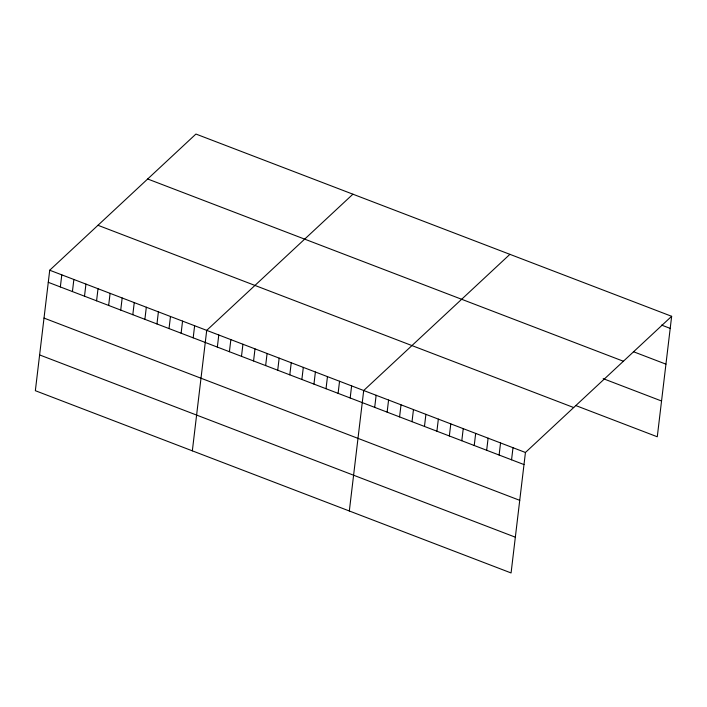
<?xml version="1.0" encoding="UTF-8"?>
<svg xmlns="http://www.w3.org/2000/svg" width="707" height="707" viewBox="0 0 707 707"><rect width="100%" height="100%" fill="white"/><g stroke="black" fill="none" stroke-linecap="round" stroke-linejoin="round"><path stroke-width="1.06" d="M49.72 270.224L35.35 390.697L511.073 572.953L525.442 452.48L671.65 316.303L195.927 134.047L49.72 270.224L525.442 452.48M60.351 286.936L61.792 274.846M72.423 291.567L73.864 279.477M84.504 296.189L85.945 284.099M96.576 300.82L98.017 288.73M108.657 305.442L110.098 293.352M120.729 310.073L122.17 297.983M132.81 314.695L134.25 302.605M144.882 319.325L146.322 307.236M156.963 323.947L158.403 311.858M169.035 328.578L170.475 316.489M181.116 333.2L182.556 321.111M193.188 337.831L194.628 325.741M192.339 450.845L206.709 330.363L352.917 194.195M217.341 347.084L218.781 334.994M229.413 351.706L230.862 339.616M241.494 356.337L242.934 344.247M253.566 360.959L255.006 348.869M265.646 365.59L267.087 353.5M277.718 370.212L279.159 358.122M289.799 374.843L291.24 362.753M301.871 379.465L303.312 367.375M313.952 384.095L315.393 372.006M326.024 388.717L327.465 376.628M338.105 393.348L339.546 381.259M350.177 397.97L351.618 385.881M349.329 510.984L363.698 390.511L509.906 254.334M374.692 407.365L376.142 395.275M387.136 412.137L388.576 400.047M399.579 416.9L401.019 404.811M412.022 421.664L413.462 409.574M424.465 426.436L425.906 414.346M436.908 431.199L438.349 419.11M449.352 435.963L450.792 423.873M461.795 440.735L463.235 428.645M474.229 445.498L475.678 433.409M486.672 450.262L488.113 438.172M499.115 455.034L500.556 442.944M511.559 459.797L512.999 447.708M671.65 316.303L657.28 436.776L575.931 405.615M661.593 325.096L670.209 328.393M633.401 351.697L665.941 364.158M147.675 178.986L623.397 361.242M603.168 378.643L661.549 401.01M97.964 225.286L573.695 407.541M48.27 282.314L524.002 464.57M44.011 318.079L519.733 500.335M39.619 354.932L515.341 537.187"/></g></svg>
